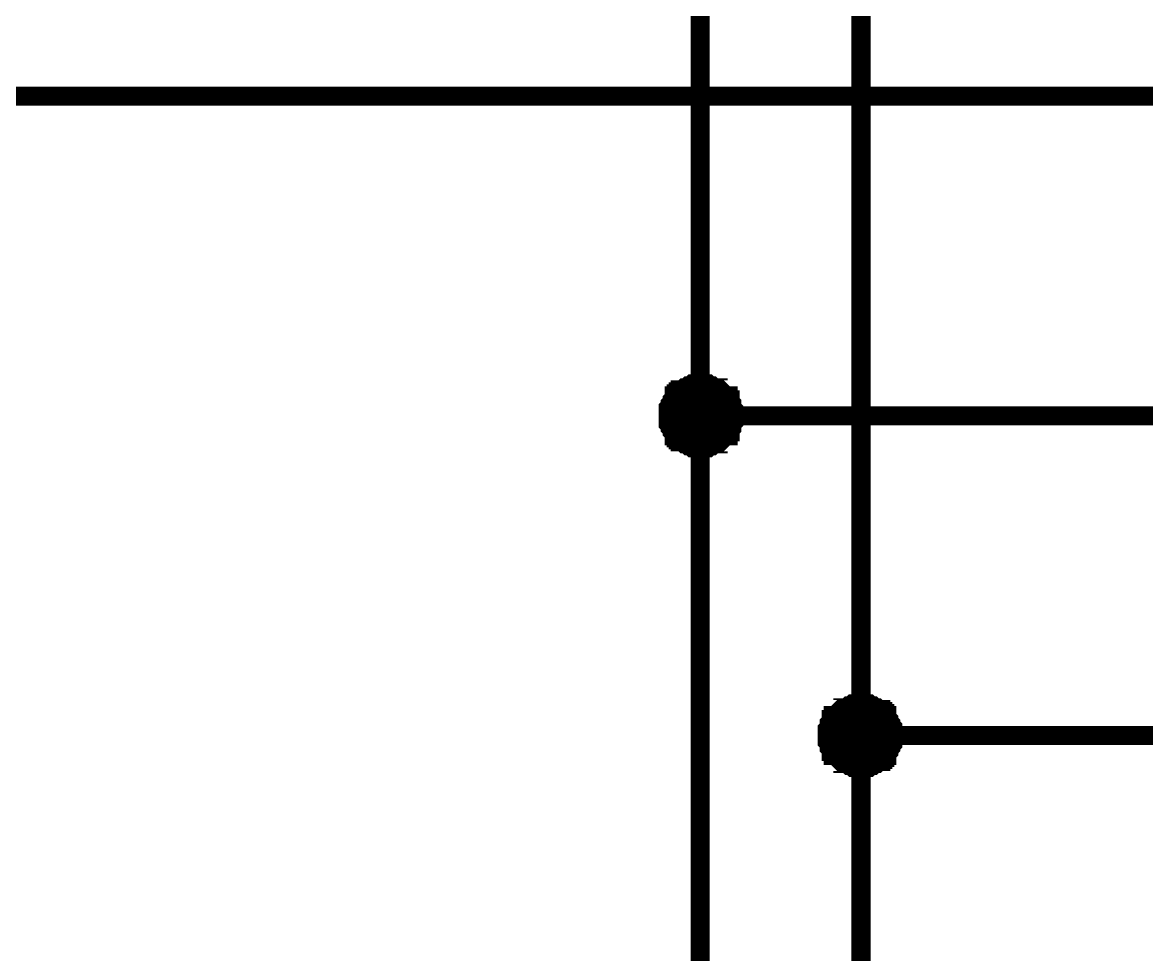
# Model space of a CAD drawing. Header units: millimetres. Extents: x 101 to 942, y 57 to 651.
# Drawn here: x 789.37 to 806.96, y 330.36 to 344.93 of the extents above; entities that cross this region are included whole.
import ezdxf

# ---------------------------------------------------------------- set-up
doc = ezdxf.new("R2010")
doc.units = ezdxf.units.MM
doc.header["$LTSCALE"] = 0.5
doc.layers.add('Sheet', color=255, linetype='Continuous')

msp = doc.modelspace()

# ---------------------------------------------------------------- linework, layer by layer
at = {"layer": 'Sheet', "color": 7}
for points, const_width in [([(804.975, 338.782), (799.975, 338.782), (799.975, 353.787), (804.975, 353.787)], 0.3), ([(802.491, 348.785), (802.491, 333.78), (804.975, 333.78)], 0.3), ([(804.975, 343.783), (772.49, 343.783), (772.49, 281.277), (717.521, 281.277), (717.521, 303.769), (727.49, 303.769)], 0.3), ([(807.491, 343.783), (804.975, 343.783)], 0.3), ([(799.478, 338.782), (799.478, 338.813), (799.478, 338.844), (799.478, 338.844), (799.478, 338.875), (799.478, 338.906), (799.509, 338.937), (799.509, 338.968), (799.509, 338.968), (799.54, 338.999), (799.54, 339.03), (799.54, 339.03), (799.571, 339.061), (799.571, 339.092), (799.602, 339.092), (799.602, 339.123), (799.633, 339.123), (799.633, 339.155), (799.665, 339.155), (799.665, 339.186), (799.696, 339.186), (799.727, 339.217), (799.727, 339.217), (799.758, 339.217), (799.789, 339.248), (799.789, 339.248), (799.82, 339.248), (799.851, 339.279), (799.882, 339.279), (799.913, 339.279), (799.913, 339.279), (799.944, 339.279), (799.975, 339.279)], 0.3), ([(799.478, 338.782), (799.478, 338.813), (799.478, 338.844), (799.478, 338.844), (799.478, 338.875), (799.478, 338.906), (799.509, 338.937), (799.509, 338.968), (799.509, 338.968), (799.54, 338.999), (799.54, 339.03), (799.54, 339.03), (799.571, 339.061), (799.571, 339.092), (799.602, 339.092), (799.602, 339.123), (799.633, 339.123), (799.633, 339.155), (799.665, 339.155), (799.665, 339.186), (799.696, 339.186), (799.727, 339.217), (799.727, 339.217), (799.758, 339.217), (799.789, 339.248), (799.789, 339.248), (799.82, 339.248), (799.851, 339.279), (799.882, 339.279), (799.913, 339.279), (799.913, 339.279), (799.944, 339.279), (799.975, 339.279)], 0.3), ([(799.478, 338.782), (799.478, 338.813), (799.478, 338.844), (799.478, 338.844), (799.478, 338.875), (799.478, 338.906), (799.509, 338.937), (799.509, 338.968), (799.509, 338.968), (799.54, 338.999), (799.54, 339.03), (799.54, 339.03), (799.571, 339.061), (799.571, 339.092), (799.602, 339.092), (799.602, 339.123), (799.633, 339.123), (799.633, 339.155), (799.665, 339.155), (799.665, 339.186), (799.696, 339.186), (799.727, 339.217), (799.727, 339.217), (799.758, 339.217), (799.789, 339.248), (799.789, 339.248), (799.82, 339.248), (799.851, 339.279), (799.882, 339.279), (799.913, 339.279), (799.913, 339.279), (799.944, 339.279), (799.975, 339.279)], 0.3), ([(799.478, 338.782), (799.478, 338.813), (799.478, 338.844), (799.478, 338.844), (799.478, 338.875), (799.478, 338.906), (799.509, 338.937), (799.509, 338.968), (799.509, 338.968), (799.54, 338.999), (799.54, 339.03), (799.54, 339.03), (799.571, 339.061), (799.571, 339.092), (799.602, 339.092), (799.602, 339.123), (799.633, 339.123), (799.633, 339.155), (799.665, 339.155), (799.665, 339.186), (799.696, 339.186), (799.727, 339.217), (799.727, 339.217), (799.758, 339.217), (799.789, 339.248), (799.789, 339.248), (799.82, 339.248), (799.851, 339.279), (799.882, 339.279), (799.913, 339.279), (799.913, 339.279), (799.944, 339.279), (799.975, 339.279)], 0.3), ([(799.975, 339.279), (799.975, 339.279)], 0.3), ([(799.975, 339.279), (800.006, 339.279), (800.037, 339.279), (800.037, 339.279), (800.068, 339.279), (800.099, 339.279), (800.13, 339.248), (800.161, 339.248), (800.161, 339.248), (800.192, 339.217), (800.224, 339.217), (800.255, 339.217), (800.255, 339.186), (800.286, 339.186), (800.317, 339.155), (800.317, 339.155), (800.348, 339.123), (800.348, 339.123), (800.379, 339.092), (800.41, 339.092), (800.41, 339.061), (800.41, 339.03), (800.441, 339.03), (800.441, 338.999), (800.472, 338.968), (800.472, 338.968), (800.472, 338.937), (800.472, 338.906), (800.503, 338.875), (800.503, 338.844), (800.503, 338.844), (800.503, 338.813), (800.503, 338.782)], 0.3), ([(799.975, 339.279), (799.975, 339.279)], 0.3), ([(799.975, 339.279), (800.006, 339.279), (800.037, 339.279), (800.037, 339.279), (800.068, 339.279), (800.099, 339.279), (800.13, 339.248), (800.161, 339.248), (800.161, 339.248), (800.192, 339.217), (800.224, 339.217), (800.255, 339.217), (800.255, 339.186), (800.286, 339.186), (800.317, 339.155), (800.317, 339.155), (800.348, 339.123), (800.348, 339.123), (800.379, 339.092), (800.41, 339.092), (800.41, 339.061), (800.41, 339.03), (800.441, 339.03), (800.441, 338.999), (800.472, 338.968), (800.472, 338.968), (800.472, 338.937), (800.472, 338.906), (800.503, 338.875), (800.503, 338.844), (800.503, 338.844), (800.503, 338.813), (800.503, 338.782)], 0.3), ([(799.975, 339.279), (799.975, 339.279)], 0.3), ([(799.975, 339.279), (800.006, 339.279), (800.037, 339.279), (800.037, 339.279), (800.068, 339.279), (800.099, 339.279), (800.13, 339.248), (800.161, 339.248), (800.161, 339.248), (800.192, 339.217), (800.224, 339.217), (800.255, 339.217), (800.255, 339.186), (800.286, 339.186), (800.317, 339.155), (800.317, 339.155), (800.348, 339.123), (800.348, 339.123), (800.379, 339.092), (800.41, 339.092), (800.41, 339.061), (800.41, 339.03), (800.441, 339.03), (800.441, 338.999), (800.472, 338.968), (800.472, 338.968), (800.472, 338.937), (800.472, 338.906), (800.503, 338.875), (800.503, 338.844), (800.503, 338.844), (800.503, 338.813), (800.503, 338.782)], 0.3), ([(799.975, 339.279), (799.975, 339.279)], 0.3), ([(799.975, 339.279), (800.006, 339.279), (800.037, 339.279), (800.037, 339.279), (800.068, 339.279), (800.099, 339.279), (800.13, 339.248), (800.161, 339.248), (800.161, 339.248), (800.192, 339.217), (800.224, 339.217), (800.255, 339.217), (800.255, 339.186), (800.286, 339.186), (800.317, 339.155), (800.317, 339.155), (800.348, 339.123), (800.348, 339.123), (800.379, 339.092), (800.41, 339.092), (800.41, 339.061), (800.41, 339.03), (800.441, 339.03), (800.441, 338.999), (800.472, 338.968), (800.472, 338.968), (800.472, 338.937), (800.472, 338.906), (800.503, 338.875), (800.503, 338.844), (800.503, 338.844), (800.503, 338.813), (800.503, 338.782)], 0.3), ([(799.478, 338.782), (799.478, 338.813), (799.478, 338.844), (799.478, 338.844), (799.478, 338.875), (799.478, 338.906), (799.509, 338.937), (799.509, 338.968), (799.509, 338.968), (799.54, 338.999), (799.54, 339.03), (799.54, 339.03), (799.571, 339.061), (799.571, 339.092), (799.602, 339.092), (799.602, 339.123), (799.633, 339.123), (799.633, 339.155), (799.665, 339.155), (799.665, 339.186), (799.696, 339.186), (799.727, 339.217), (799.727, 339.217), (799.758, 339.217), (799.789, 339.248), (799.789, 339.248), (799.82, 339.248), (799.851, 339.279), (799.882, 339.279), (799.913, 339.279), (799.913, 339.279), (799.944, 339.279), (799.975, 339.279)], 0.0991), ([(799.478, 338.782), (799.478, 338.813), (799.478, 338.844), (799.478, 338.844), (799.478, 338.875), (799.478, 338.906), (799.509, 338.937), (799.509, 338.968), (799.509, 338.968), (799.54, 338.999), (799.54, 339.03), (799.54, 339.03), (799.571, 339.061), (799.571, 339.092), (799.602, 339.092), (799.602, 339.123), (799.633, 339.123), (799.633, 339.155), (799.665, 339.155), (799.665, 339.186), (799.696, 339.186), (799.727, 339.217), (799.727, 339.217), (799.758, 339.217), (799.789, 339.248), (799.789, 339.248), (799.82, 339.248), (799.851, 339.279), (799.882, 339.279), (799.913, 339.279), (799.913, 339.279), (799.944, 339.279), (799.975, 339.279)], 0.0991), ([(799.478, 338.782), (799.478, 338.813), (799.478, 338.844), (799.478, 338.844), (799.478, 338.875), (799.478, 338.906), (799.509, 338.937), (799.509, 338.968), (799.509, 338.968), (799.54, 338.999), (799.54, 339.03), (799.54, 339.03), (799.571, 339.061), (799.571, 339.092), (799.602, 339.092), (799.602, 339.123), (799.633, 339.123), (799.633, 339.155), (799.665, 339.155), (799.665, 339.186), (799.696, 339.186), (799.727, 339.217), (799.727, 339.217), (799.758, 339.217), (799.789, 339.248), (799.789, 339.248), (799.82, 339.248), (799.851, 339.279), (799.882, 339.279), (799.913, 339.279), (799.913, 339.279), (799.944, 339.279), (799.975, 339.279)], 0.0991), ([(799.478, 338.782), (799.478, 338.813), (799.478, 338.844), (799.478, 338.844), (799.478, 338.875), (799.478, 338.906), (799.509, 338.937), (799.509, 338.968), (799.509, 338.968), (799.54, 338.999), (799.54, 339.03), (799.54, 339.03), (799.571, 339.061), (799.571, 339.092), (799.602, 339.092), (799.602, 339.123), (799.633, 339.123), (799.633, 339.155), (799.665, 339.155), (799.665, 339.186), (799.696, 339.186), (799.727, 339.217), (799.727, 339.217), (799.758, 339.217), (799.789, 339.248), (799.789, 339.248), (799.82, 339.248), (799.851, 339.279), (799.882, 339.279), (799.913, 339.279), (799.913, 339.279), (799.944, 339.279), (799.975, 339.279)], 0.0991), ([(799.975, 339.279), (799.975, 339.279)], 0.0991), ([(799.975, 339.279), (800.006, 339.279), (800.037, 339.279), (800.037, 339.279), (800.068, 339.279), (800.099, 339.279), (800.13, 339.248), (800.161, 339.248), (800.161, 339.248), (800.192, 339.217), (800.224, 339.217), (800.255, 339.217), (800.255, 339.186), (800.286, 339.186), (800.317, 339.155), (800.317, 339.155), (800.348, 339.123), (800.348, 339.123), (800.379, 339.092), (800.41, 339.092), (800.41, 339.061), (800.41, 339.03), (800.441, 339.03), (800.441, 338.999), (800.472, 338.968), (800.472, 338.968), (800.472, 338.937), (800.472, 338.906), (800.503, 338.875), (800.503, 338.844), (800.503, 338.844), (800.503, 338.813), (800.503, 338.782)], 0.0991), ([(799.975, 339.279), (799.975, 339.279)], 0.0991), ([(799.975, 339.279), (800.006, 339.279), (800.037, 339.279), (800.037, 339.279), (800.068, 339.279), (800.099, 339.279), (800.13, 339.248), (800.161, 339.248), (800.161, 339.248), (800.192, 339.217), (800.224, 339.217), (800.255, 339.217), (800.255, 339.186), (800.286, 339.186), (800.317, 339.155), (800.317, 339.155), (800.348, 339.123), (800.348, 339.123), (800.379, 339.092), (800.41, 339.092), (800.41, 339.061), (800.41, 339.03), (800.441, 339.03), (800.441, 338.999), (800.472, 338.968), (800.472, 338.968), (800.472, 338.937), (800.472, 338.906), (800.503, 338.875), (800.503, 338.844), (800.503, 338.844), (800.503, 338.813), (800.503, 338.782)], 0.0991), ([(799.975, 339.279), (799.975, 339.279)], 0.0991), ([(799.975, 339.279), (800.006, 339.279), (800.037, 339.279), (800.037, 339.279), (800.068, 339.279), (800.099, 339.279), (800.13, 339.248), (800.161, 339.248), (800.161, 339.248), (800.192, 339.217), (800.224, 339.217), (800.255, 339.217), (800.255, 339.186), (800.286, 339.186), (800.317, 339.155), (800.317, 339.155), (800.348, 339.123), (800.348, 339.123), (800.379, 339.092), (800.41, 339.092), (800.41, 339.061), (800.41, 339.03), (800.441, 339.03), (800.441, 338.999), (800.472, 338.968), (800.472, 338.968), (800.472, 338.937), (800.472, 338.906), (800.503, 338.875), (800.503, 338.844), (800.503, 338.844), (800.503, 338.813), (800.503, 338.782)], 0.0991), ([(799.975, 339.279), (799.975, 339.279)], 0.0991), ([(799.975, 339.279), (800.006, 339.279), (800.037, 339.279), (800.037, 339.279), (800.068, 339.279), (800.099, 339.279), (800.13, 339.248), (800.161, 339.248), (800.161, 339.248), (800.192, 339.217), (800.224, 339.217), (800.255, 339.217), (800.255, 339.186), (800.286, 339.186), (800.317, 339.155), (800.317, 339.155), (800.348, 339.123), (800.348, 339.123), (800.379, 339.092), (800.41, 339.092), (800.41, 339.061), (800.41, 339.03), (800.441, 339.03), (800.441, 338.999), (800.472, 338.968), (800.472, 338.968), (800.472, 338.937), (800.472, 338.906), (800.503, 338.875), (800.503, 338.844), (800.503, 338.844), (800.503, 338.813), (800.503, 338.782)], 0.0991), ([(799.975, 338.285), (799.944, 338.285), (799.913, 338.285), (799.913, 338.285), (799.882, 338.285), (799.851, 338.285), (799.82, 338.316), (799.789, 338.316), (799.789, 338.316), (799.758, 338.347), (799.727, 338.347), (799.727, 338.347), (799.696, 338.378), (799.665, 338.378), (799.665, 338.409), (799.633, 338.409), (799.633, 338.44), (799.602, 338.44), (799.602, 338.471), (799.571, 338.471), (799.571, 338.502), (799.54, 338.533), (799.54, 338.533), (799.54, 338.564), (799.509, 338.595), (799.509, 338.595), (799.509, 338.626), (799.478, 338.657), (799.478, 338.689), (799.478, 338.72), (799.478, 338.72), (799.478, 338.751), (799.478, 338.782)], 0.3), ([(799.478, 338.782), (799.478, 338.782)], 0.3), ([(799.975, 338.285), (799.944, 338.285), (799.913, 338.285), (799.913, 338.285), (799.882, 338.285), (799.851, 338.285), (799.82, 338.316), (799.789, 338.316), (799.789, 338.316), (799.758, 338.347), (799.727, 338.347), (799.727, 338.347), (799.696, 338.378), (799.665, 338.378), (799.665, 338.409), (799.633, 338.409), (799.633, 338.44), (799.602, 338.44), (799.602, 338.471), (799.571, 338.471), (799.571, 338.502), (799.54, 338.533), (799.54, 338.533), (799.54, 338.564), (799.509, 338.595), (799.509, 338.595), (799.509, 338.626), (799.478, 338.657), (799.478, 338.689), (799.478, 338.72), (799.478, 338.72), (799.478, 338.751), (799.478, 338.782)], 0.3), ([(799.478, 338.782), (799.478, 338.782)], 0.3), ([(799.975, 338.285), (799.944, 338.285), (799.913, 338.285), (799.913, 338.285), (799.882, 338.285), (799.851, 338.285), (799.82, 338.316), (799.789, 338.316), (799.789, 338.316), (799.758, 338.347), (799.727, 338.347), (799.727, 338.347), (799.696, 338.378), (799.665, 338.378), (799.665, 338.409), (799.633, 338.409), (799.633, 338.44), (799.602, 338.44), (799.602, 338.471), (799.571, 338.471), (799.571, 338.502), (799.54, 338.533), (799.54, 338.533), (799.54, 338.564), (799.509, 338.595), (799.509, 338.595), (799.509, 338.626), (799.478, 338.657), (799.478, 338.689), (799.478, 338.72), (799.478, 338.72), (799.478, 338.751), (799.478, 338.782)], 0.3), ([(799.478, 338.782), (799.478, 338.782)], 0.3), ([(799.975, 338.285), (799.944, 338.285), (799.913, 338.285), (799.913, 338.285), (799.882, 338.285), (799.851, 338.285), (799.82, 338.316), (799.789, 338.316), (799.789, 338.316), (799.758, 338.347), (799.727, 338.347), (799.727, 338.347), (799.696, 338.378), (799.665, 338.378), (799.665, 338.409), (799.633, 338.409), (799.633, 338.44), (799.602, 338.44), (799.602, 338.471), (799.571, 338.471), (799.571, 338.502), (799.54, 338.533), (799.54, 338.533), (799.54, 338.564), (799.509, 338.595), (799.509, 338.595), (799.509, 338.626), (799.478, 338.657), (799.478, 338.689), (799.478, 338.72), (799.478, 338.72), (799.478, 338.751), (799.478, 338.782)], 0.3), ([(799.478, 338.782), (799.478, 338.782)], 0.3), ([(800.503, 338.782), (800.503, 338.751), (800.503, 338.72), (800.503, 338.72), (800.503, 338.689), (800.472, 338.657), (800.472, 338.626), (800.472, 338.595), (800.472, 338.595), (800.441, 338.564), (800.441, 338.533), (800.41, 338.533), (800.41, 338.502), (800.41, 338.471), (800.379, 338.471), (800.348, 338.44), (800.348, 338.44), (800.317, 338.409), (800.317, 338.409), (800.286, 338.378), (800.255, 338.378), (800.255, 338.347), (800.224, 338.347), (800.192, 338.347), (800.161, 338.316), (800.161, 338.316), (800.13, 338.316), (800.099, 338.285), (800.068, 338.285), (800.037, 338.285), (800.037, 338.285), (800.006, 338.285), (799.975, 338.285)], 0.3), ([(799.975, 323.776), (799.975, 338.782)], 0.3), ([(800.503, 338.782), (800.503, 338.751), (800.503, 338.72), (800.503, 338.72), (800.503, 338.689), (800.472, 338.657), (800.472, 338.626), (800.472, 338.595), (800.472, 338.595), (800.441, 338.564), (800.441, 338.533), (800.41, 338.533), (800.41, 338.502), (800.41, 338.471), (800.379, 338.471), (800.348, 338.44), (800.348, 338.44), (800.317, 338.409), (800.317, 338.409), (800.286, 338.378), (800.255, 338.378), (800.255, 338.347), (800.224, 338.347), (800.192, 338.347), (800.161, 338.316), (800.161, 338.316), (800.13, 338.316), (800.099, 338.285), (800.068, 338.285), (800.037, 338.285), (800.037, 338.285), (800.006, 338.285), (799.975, 338.285)], 0.3), ([(800.503, 338.782), (800.503, 338.751), (800.503, 338.72), (800.503, 338.72), (800.503, 338.689), (800.472, 338.657), (800.472, 338.626), (800.472, 338.595), (800.472, 338.595), (800.441, 338.564), (800.441, 338.533), (800.41, 338.533), (800.41, 338.502), (800.41, 338.471), (800.379, 338.471), (800.348, 338.44), (800.348, 338.44), (800.317, 338.409), (800.317, 338.409), (800.286, 338.378), (800.255, 338.378), (800.255, 338.347), (800.224, 338.347), (800.192, 338.347), (800.161, 338.316), (800.161, 338.316), (800.13, 338.316), (800.099, 338.285), (800.068, 338.285), (800.037, 338.285), (800.037, 338.285), (800.006, 338.285), (799.975, 338.285)], 0.3), ([(800.503, 338.782), (800.503, 338.751), (800.503, 338.72), (800.503, 338.72), (800.503, 338.689), (800.472, 338.657), (800.472, 338.626), (800.472, 338.595), (800.472, 338.595), (800.441, 338.564), (800.441, 338.533), (800.41, 338.533), (800.41, 338.502), (800.41, 338.471), (800.379, 338.471), (800.348, 338.44), (800.348, 338.44), (800.317, 338.409), (800.317, 338.409), (800.286, 338.378), (800.255, 338.378), (800.255, 338.347), (800.224, 338.347), (800.192, 338.347), (800.161, 338.316), (800.161, 338.316), (800.13, 338.316), (800.099, 338.285), (800.068, 338.285), (800.037, 338.285), (800.037, 338.285), (800.006, 338.285), (799.975, 338.285)], 0.3), ([(800.503, 338.782), (800.503, 338.782), (800.503, 338.782), (800.503, 338.782), (800.503, 338.782), (800.503, 338.782), (800.503, 338.782), (800.503, 338.782), (800.503, 338.782), (800.503, 338.782), (800.503, 338.782), (800.503, 338.782), (800.503, 338.782), (800.503, 338.782), (800.503, 338.782), (800.503, 338.782), (800.503, 338.782), (800.503, 338.782), (800.503, 338.782), (800.503, 338.782), (800.503, 338.782), (800.503, 338.782), (800.503, 338.782), (800.503, 338.782), (800.503, 338.782), (800.503, 338.782), (800.503, 338.782), (800.503, 338.782), (800.503, 338.782), (800.503, 338.782), (800.503, 338.782), (800.503, 338.782), (800.503, 338.782)], 0.3), ([(800.503, 338.782), (800.503, 338.782)], 0.3), ([(800.503, 338.782), (800.503, 338.782), (800.503, 338.782), (800.503, 338.782), (800.503, 338.782), (800.503, 338.782), (800.503, 338.782), (800.503, 338.782), (800.503, 338.782), (800.503, 338.782), (800.503, 338.782), (800.503, 338.782), (800.503, 338.782), (800.503, 338.782), (800.503, 338.782), (800.503, 338.782), (800.503, 338.782), (800.503, 338.782), (800.503, 338.782), (800.503, 338.782), (800.503, 338.782), (800.503, 338.782), (800.503, 338.782), (800.503, 338.782), (800.503, 338.782), (800.503, 338.782), (800.503, 338.782), (800.503, 338.782), (800.503, 338.782), (800.503, 338.782), (800.503, 338.782), (800.503, 338.782), (800.503, 338.782)], 0.3), ([(800.503, 338.782), (800.503, 338.782)], 0.3), ([(800.503, 338.782), (800.503, 338.782), (800.503, 338.782), (800.503, 338.782), (800.503, 338.782), (800.503, 338.782), (800.503, 338.782), (800.503, 338.782), (800.503, 338.782), (800.503, 338.782), (800.503, 338.782), (800.503, 338.782), (800.503, 338.782), (800.503, 338.782), (800.503, 338.782), (800.503, 338.782), (800.503, 338.782), (800.503, 338.782), (800.503, 338.782), (800.503, 338.782), (800.503, 338.782), (800.503, 338.782), (800.503, 338.782), (800.503, 338.782), (800.503, 338.782), (800.503, 338.782), (800.503, 338.782), (800.503, 338.782), (800.503, 338.782), (800.503, 338.782), (800.503, 338.782), (800.503, 338.782), (800.503, 338.782)], 0.3), ([(800.503, 338.782), (800.503, 338.782)], 0.3), ([(800.503, 338.782), (800.503, 338.782), (800.503, 338.782), (800.503, 338.782), (800.503, 338.782), (800.503, 338.782), (800.503, 338.782), (800.503, 338.782), (800.503, 338.782), (800.503, 338.782), (800.503, 338.782), (800.503, 338.782), (800.503, 338.782), (800.503, 338.782), (800.503, 338.782), (800.503, 338.782), (800.503, 338.782), (800.503, 338.782), (800.503, 338.782), (800.503, 338.782), (800.503, 338.782), (800.503, 338.782), (800.503, 338.782), (800.503, 338.782), (800.503, 338.782), (800.503, 338.782), (800.503, 338.782), (800.503, 338.782), (800.503, 338.782), (800.503, 338.782), (800.503, 338.782), (800.503, 338.782), (800.503, 338.782)], 0.3), ([(800.503, 338.782), (800.503, 338.782)], 0.3), ([(807.491, 338.782), (804.975, 338.782)], 0.3), ([(799.975, 338.285), (799.944, 338.285), (799.913, 338.285), (799.913, 338.285), (799.882, 338.285), (799.851, 338.285), (799.82, 338.316), (799.789, 338.316), (799.789, 338.316), (799.758, 338.347), (799.727, 338.347), (799.727, 338.347), (799.696, 338.378), (799.665, 338.378), (799.665, 338.409), (799.633, 338.409), (799.633, 338.44), (799.602, 338.44), (799.602, 338.471), (799.571, 338.471), (799.571, 338.502), (799.54, 338.533), (799.54, 338.533), (799.54, 338.564), (799.509, 338.595), (799.509, 338.595), (799.509, 338.626), (799.478, 338.657), (799.478, 338.689), (799.478, 338.72), (799.478, 338.72), (799.478, 338.751), (799.478, 338.782)], 0.0991), ([(799.478, 338.782), (799.478, 338.782)], 0.0991), ([(799.975, 338.285), (799.944, 338.285), (799.913, 338.285), (799.913, 338.285), (799.882, 338.285), (799.851, 338.285), (799.82, 338.316), (799.789, 338.316), (799.789, 338.316), (799.758, 338.347), (799.727, 338.347), (799.727, 338.347), (799.696, 338.378), (799.665, 338.378), (799.665, 338.409), (799.633, 338.409), (799.633, 338.44), (799.602, 338.44), (799.602, 338.471), (799.571, 338.471), (799.571, 338.502), (799.54, 338.533), (799.54, 338.533), (799.54, 338.564), (799.509, 338.595), (799.509, 338.595), (799.509, 338.626), (799.478, 338.657), (799.478, 338.689), (799.478, 338.72), (799.478, 338.72), (799.478, 338.751), (799.478, 338.782)], 0.0991), ([(799.478, 338.782), (799.478, 338.782)], 0.0991), ([(799.975, 338.285), (799.944, 338.285), (799.913, 338.285), (799.913, 338.285), (799.882, 338.285), (799.851, 338.285), (799.82, 338.316), (799.789, 338.316), (799.789, 338.316), (799.758, 338.347), (799.727, 338.347), (799.727, 338.347), (799.696, 338.378), (799.665, 338.378), (799.665, 338.409), (799.633, 338.409), (799.633, 338.44), (799.602, 338.44), (799.602, 338.471), (799.571, 338.471), (799.571, 338.502), (799.54, 338.533), (799.54, 338.533), (799.54, 338.564), (799.509, 338.595), (799.509, 338.595), (799.509, 338.626), (799.478, 338.657), (799.478, 338.689), (799.478, 338.72), (799.478, 338.72), (799.478, 338.751), (799.478, 338.782)], 0.0991), ([(799.478, 338.782), (799.478, 338.782)], 0.0991), ([(799.975, 338.285), (799.944, 338.285), (799.913, 338.285), (799.913, 338.285), (799.882, 338.285), (799.851, 338.285), (799.82, 338.316), (799.789, 338.316), (799.789, 338.316), (799.758, 338.347), (799.727, 338.347), (799.727, 338.347), (799.696, 338.378), (799.665, 338.378), (799.665, 338.409), (799.633, 338.409), (799.633, 338.44), (799.602, 338.44), (799.602, 338.471), (799.571, 338.471), (799.571, 338.502), (799.54, 338.533), (799.54, 338.533), (799.54, 338.564), (799.509, 338.595), (799.509, 338.595), (799.509, 338.626), (799.478, 338.657), (799.478, 338.689), (799.478, 338.72), (799.478, 338.72), (799.478, 338.751), (799.478, 338.782)], 0.0991), ([(799.478, 338.782), (799.478, 338.782)], 0.0991), ([(800.503, 338.782), (800.503, 338.751), (800.503, 338.72), (800.503, 338.72), (800.503, 338.689), (800.472, 338.657), (800.472, 338.626), (800.472, 338.595), (800.472, 338.595), (800.441, 338.564), (800.441, 338.533), (800.41, 338.533), (800.41, 338.502), (800.41, 338.471), (800.379, 338.471), (800.348, 338.44), (800.348, 338.44), (800.317, 338.409), (800.317, 338.409), (800.286, 338.378), (800.255, 338.378), (800.255, 338.347), (800.224, 338.347), (800.192, 338.347), (800.161, 338.316), (800.161, 338.316), (800.13, 338.316), (800.099, 338.285), (800.068, 338.285), (800.037, 338.285), (800.037, 338.285), (800.006, 338.285), (799.975, 338.285)], 0.0991), ([(800.503, 338.782), (800.503, 338.751), (800.503, 338.72), (800.503, 338.72), (800.503, 338.689), (800.472, 338.657), (800.472, 338.626), (800.472, 338.595), (800.472, 338.595), (800.441, 338.564), (800.441, 338.533), (800.41, 338.533), (800.41, 338.502), (800.41, 338.471), (800.379, 338.471), (800.348, 338.44), (800.348, 338.44), (800.317, 338.409), (800.317, 338.409), (800.286, 338.378), (800.255, 338.378), (800.255, 338.347), (800.224, 338.347), (800.192, 338.347), (800.161, 338.316), (800.161, 338.316), (800.13, 338.316), (800.099, 338.285), (800.068, 338.285), (800.037, 338.285), (800.037, 338.285), (800.006, 338.285), (799.975, 338.285)], 0.0991), ([(800.503, 338.782), (800.503, 338.751), (800.503, 338.72), (800.503, 338.72), (800.503, 338.689), (800.472, 338.657), (800.472, 338.626), (800.472, 338.595), (800.472, 338.595), (800.441, 338.564), (800.441, 338.533), (800.41, 338.533), (800.41, 338.502), (800.41, 338.471), (800.379, 338.471), (800.348, 338.44), (800.348, 338.44), (800.317, 338.409), (800.317, 338.409), (800.286, 338.378), (800.255, 338.378), (800.255, 338.347), (800.224, 338.347), (800.192, 338.347), (800.161, 338.316), (800.161, 338.316), (800.13, 338.316), (800.099, 338.285), (800.068, 338.285), (800.037, 338.285), (800.037, 338.285), (800.006, 338.285), (799.975, 338.285)], 0.0991), ([(800.503, 338.782), (800.503, 338.751), (800.503, 338.72), (800.503, 338.72), (800.503, 338.689), (800.472, 338.657), (800.472, 338.626), (800.472, 338.595), (800.472, 338.595), (800.441, 338.564), (800.441, 338.533), (800.41, 338.533), (800.41, 338.502), (800.41, 338.471), (800.379, 338.471), (800.348, 338.44), (800.348, 338.44), (800.317, 338.409), (800.317, 338.409), (800.286, 338.378), (800.255, 338.378), (800.255, 338.347), (800.224, 338.347), (800.192, 338.347), (800.161, 338.316), (800.161, 338.316), (800.13, 338.316), (800.099, 338.285), (800.068, 338.285), (800.037, 338.285), (800.037, 338.285), (800.006, 338.285), (799.975, 338.285)], 0.0991), ([(800.503, 338.782), (800.503, 338.782), (800.503, 338.782), (800.503, 338.782), (800.503, 338.782), (800.503, 338.782), (800.503, 338.782), (800.503, 338.782), (800.503, 338.782), (800.503, 338.782), (800.503, 338.782), (800.503, 338.782), (800.503, 338.782), (800.503, 338.782), (800.503, 338.782), (800.503, 338.782), (800.503, 338.782), (800.503, 338.782), (800.503, 338.782), (800.503, 338.782), (800.503, 338.782), (800.503, 338.782), (800.503, 338.782), (800.503, 338.782), (800.503, 338.782), (800.503, 338.782), (800.503, 338.782), (800.503, 338.782), (800.503, 338.782), (800.503, 338.782), (800.503, 338.782), (800.503, 338.782), (800.503, 338.782)], 0.0991), ([(800.503, 338.782), (800.503, 338.782)], 0.0991), ([(800.503, 338.782), (800.503, 338.782), (800.503, 338.782), (800.503, 338.782), (800.503, 338.782), (800.503, 338.782), (800.503, 338.782), (800.503, 338.782), (800.503, 338.782), (800.503, 338.782), (800.503, 338.782), (800.503, 338.782), (800.503, 338.782), (800.503, 338.782), (800.503, 338.782), (800.503, 338.782), (800.503, 338.782), (800.503, 338.782), (800.503, 338.782), (800.503, 338.782), (800.503, 338.782), (800.503, 338.782), (800.503, 338.782), (800.503, 338.782), (800.503, 338.782), (800.503, 338.782), (800.503, 338.782), (800.503, 338.782), (800.503, 338.782), (800.503, 338.782), (800.503, 338.782), (800.503, 338.782), (800.503, 338.782)], 0.0991), ([(800.503, 338.782), (800.503, 338.782)], 0.0991), ([(800.503, 338.782), (800.503, 338.782), (800.503, 338.782), (800.503, 338.782), (800.503, 338.782), (800.503, 338.782), (800.503, 338.782), (800.503, 338.782), (800.503, 338.782), (800.503, 338.782), (800.503, 338.782), (800.503, 338.782), (800.503, 338.782), (800.503, 338.782), (800.503, 338.782), (800.503, 338.782), (800.503, 338.782), (800.503, 338.782), (800.503, 338.782), (800.503, 338.782), (800.503, 338.782), (800.503, 338.782), (800.503, 338.782), (800.503, 338.782), (800.503, 338.782), (800.503, 338.782), (800.503, 338.782), (800.503, 338.782), (800.503, 338.782), (800.503, 338.782), (800.503, 338.782), (800.503, 338.782), (800.503, 338.782)], 0.0991), ([(800.503, 338.782), (800.503, 338.782)], 0.0991), ([(800.503, 338.782), (800.503, 338.782), (800.503, 338.782), (800.503, 338.782), (800.503, 338.782), (800.503, 338.782), (800.503, 338.782), (800.503, 338.782), (800.503, 338.782), (800.503, 338.782), (800.503, 338.782), (800.503, 338.782), (800.503, 338.782), (800.503, 338.782), (800.503, 338.782), (800.503, 338.782), (800.503, 338.782), (800.503, 338.782), (800.503, 338.782), (800.503, 338.782), (800.503, 338.782), (800.503, 338.782), (800.503, 338.782), (800.503, 338.782), (800.503, 338.782), (800.503, 338.782), (800.503, 338.782), (800.503, 338.782), (800.503, 338.782), (800.503, 338.782), (800.503, 338.782), (800.503, 338.782), (800.503, 338.782)], 0.0991), ([(800.503, 338.782), (800.503, 338.782)], 0.0991), ([(801.963, 333.78), (801.963, 333.811), (801.963, 333.842), (801.963, 333.842), (801.963, 333.873), (801.994, 333.904), (801.994, 333.935), (801.994, 333.966), (801.994, 333.966), (802.025, 333.997), (802.025, 334.028), (802.056, 334.028), (802.056, 334.06), (802.056, 334.091), (802.087, 334.091), (802.118, 334.122), (802.118, 334.122), (802.149, 334.153), (802.149, 334.153), (802.18, 334.184), (802.211, 334.184), (802.211, 334.215), (802.242, 334.215), (802.273, 334.215), (802.304, 334.246), (802.304, 334.246), (802.335, 334.246), (802.366, 334.277), (802.397, 334.277), (802.429, 334.277), (802.429, 334.277), (802.46, 334.277), (802.491, 334.277)], 0.3), ([(801.963, 333.78), (801.963, 333.811), (801.963, 333.842), (801.963, 333.842), (801.963, 333.873), (801.994, 333.904), (801.994, 333.935), (801.994, 333.966), (801.994, 333.966), (802.025, 333.997), (802.025, 334.028), (802.056, 334.028), (802.056, 334.06), (802.056, 334.091), (802.087, 334.091), (802.118, 334.122), (802.118, 334.122), (802.149, 334.153), (802.149, 334.153), (802.18, 334.184), (802.211, 334.184), (802.211, 334.215), (802.242, 334.215), (802.273, 334.215), (802.304, 334.246), (802.304, 334.246), (802.335, 334.246), (802.366, 334.277), (802.397, 334.277), (802.429, 334.277), (802.429, 334.277), (802.46, 334.277), (802.491, 334.277)], 0.3), ([(801.963, 333.78), (801.963, 333.811), (801.963, 333.842), (801.963, 333.842), (801.963, 333.873), (801.994, 333.904), (801.994, 333.935), (801.994, 333.966), (801.994, 333.966), (802.025, 333.997), (802.025, 334.028), (802.056, 334.028), (802.056, 334.06), (802.056, 334.091), (802.087, 334.091), (802.118, 334.122), (802.118, 334.122), (802.149, 334.153), (802.149, 334.153), (802.18, 334.184), (802.211, 334.184), (802.211, 334.215), (802.242, 334.215), (802.273, 334.215), (802.304, 334.246), (802.304, 334.246), (802.335, 334.246), (802.366, 334.277), (802.397, 334.277), (802.429, 334.277), (802.429, 334.277), (802.46, 334.277), (802.491, 334.277)], 0.3), ([(801.963, 333.78), (801.963, 333.811), (801.963, 333.842), (801.963, 333.842), (801.963, 333.873), (801.994, 333.904), (801.994, 333.935), (801.994, 333.966), (801.994, 333.966), (802.025, 333.997), (802.025, 334.028), (802.056, 334.028), (802.056, 334.06), (802.056, 334.091), (802.087, 334.091), (802.118, 334.122), (802.118, 334.122), (802.149, 334.153), (802.149, 334.153), (802.18, 334.184), (802.211, 334.184), (802.211, 334.215), (802.242, 334.215), (802.273, 334.215), (802.304, 334.246), (802.304, 334.246), (802.335, 334.246), (802.366, 334.277), (802.397, 334.277), (802.429, 334.277), (802.429, 334.277), (802.46, 334.277), (802.491, 334.277)], 0.3), ([(801.963, 333.78), (801.963, 333.811), (801.963, 333.842), (801.963, 333.842), (801.963, 333.873), (801.994, 333.904), (801.994, 333.935), (801.994, 333.966), (801.994, 333.966), (802.025, 333.997), (802.025, 334.028), (802.056, 334.028), (802.056, 334.06), (802.056, 334.091), (802.087, 334.091), (802.118, 334.122), (802.118, 334.122), (802.149, 334.153), (802.149, 334.153), (802.18, 334.184), (802.211, 334.184), (802.211, 334.215), (802.242, 334.215), (802.273, 334.215), (802.304, 334.246), (802.304, 334.246), (802.335, 334.246), (802.366, 334.277), (802.397, 334.277), (802.429, 334.277), (802.429, 334.277), (802.46, 334.277), (802.491, 334.277)], 0.0991), ([(801.963, 333.78), (801.963, 333.811), (801.963, 333.842), (801.963, 333.842), (801.963, 333.873), (801.994, 333.904), (801.994, 333.935), (801.994, 333.966), (801.994, 333.966), (802.025, 333.997), (802.025, 334.028), (802.056, 334.028), (802.056, 334.06), (802.056, 334.091), (802.087, 334.091), (802.118, 334.122), (802.118, 334.122), (802.149, 334.153), (802.149, 334.153), (802.18, 334.184), (802.211, 334.184), (802.211, 334.215), (802.242, 334.215), (802.273, 334.215), (802.304, 334.246), (802.304, 334.246), (802.335, 334.246), (802.366, 334.277), (802.397, 334.277), (802.429, 334.277), (802.429, 334.277), (802.46, 334.277), (802.491, 334.277)], 0.0991), ([(801.963, 333.78), (801.963, 333.811), (801.963, 333.842), (801.963, 333.842), (801.963, 333.873), (801.994, 333.904), (801.994, 333.935), (801.994, 333.966), (801.994, 333.966), (802.025, 333.997), (802.025, 334.028), (802.056, 334.028), (802.056, 334.06), (802.056, 334.091), (802.087, 334.091), (802.118, 334.122), (802.118, 334.122), (802.149, 334.153), (802.149, 334.153), (802.18, 334.184), (802.211, 334.184), (802.211, 334.215), (802.242, 334.215), (802.273, 334.215), (802.304, 334.246), (802.304, 334.246), (802.335, 334.246), (802.366, 334.277), (802.397, 334.277), (802.429, 334.277), (802.429, 334.277), (802.46, 334.277), (802.491, 334.277)], 0.0991), ([(801.963, 333.78), (801.963, 333.811), (801.963, 333.842), (801.963, 333.842), (801.963, 333.873), (801.994, 333.904), (801.994, 333.935), (801.994, 333.966), (801.994, 333.966), (802.025, 333.997), (802.025, 334.028), (802.056, 334.028), (802.056, 334.06), (802.056, 334.091), (802.087, 334.091), (802.118, 334.122), (802.118, 334.122), (802.149, 334.153), (802.149, 334.153), (802.18, 334.184), (802.211, 334.184), (802.211, 334.215), (802.242, 334.215), (802.273, 334.215), (802.304, 334.246), (802.304, 334.246), (802.335, 334.246), (802.366, 334.277), (802.397, 334.277), (802.429, 334.277), (802.429, 334.277), (802.46, 334.277), (802.491, 334.277)], 0.0991), ([(802.491, 334.277), (802.491, 334.277)], 0.3), ([(802.491, 334.277), (802.522, 334.277), (802.553, 334.277), (802.553, 334.277), (802.584, 334.277), (802.615, 334.277), (802.646, 334.246), (802.677, 334.246), (802.677, 334.246), (802.708, 334.215), (802.739, 334.215), (802.739, 334.215), (802.77, 334.184), (802.801, 334.184), (802.801, 334.153), (802.832, 334.153), (802.832, 334.122), (802.863, 334.122), (802.863, 334.091), (802.894, 334.091), (802.894, 334.06), (802.925, 334.028), (802.925, 334.028), (802.925, 333.997), (802.956, 333.966), (802.956, 333.966), (802.956, 333.935), (802.988, 333.904), (802.988, 333.873), (802.988, 333.842), (802.988, 333.842), (802.988, 333.811), (802.988, 333.78)], 0.3), ([(802.491, 334.277), (802.491, 334.277)], 0.3), ([(802.491, 334.277), (802.522, 334.277), (802.553, 334.277), (802.553, 334.277), (802.584, 334.277), (802.615, 334.277), (802.646, 334.246), (802.677, 334.246), (802.677, 334.246), (802.708, 334.215), (802.739, 334.215), (802.739, 334.215), (802.77, 334.184), (802.801, 334.184), (802.801, 334.153), (802.832, 334.153), (802.832, 334.122), (802.863, 334.122), (802.863, 334.091), (802.894, 334.091), (802.894, 334.06), (802.925, 334.028), (802.925, 334.028), (802.925, 333.997), (802.956, 333.966), (802.956, 333.966), (802.956, 333.935), (802.988, 333.904), (802.988, 333.873), (802.988, 333.842), (802.988, 333.842), (802.988, 333.811), (802.988, 333.78)], 0.3), ([(802.491, 334.277), (802.491, 334.277)], 0.3), ([(802.491, 334.277), (802.522, 334.277), (802.553, 334.277), (802.553, 334.277), (802.584, 334.277), (802.615, 334.277), (802.646, 334.246), (802.677, 334.246), (802.677, 334.246), (802.708, 334.215), (802.739, 334.215), (802.739, 334.215), (802.77, 334.184), (802.801, 334.184), (802.801, 334.153), (802.832, 334.153), (802.832, 334.122), (802.863, 334.122), (802.863, 334.091), (802.894, 334.091), (802.894, 334.06), (802.925, 334.028), (802.925, 334.028), (802.925, 333.997), (802.956, 333.966), (802.956, 333.966), (802.956, 333.935), (802.988, 333.904), (802.988, 333.873), (802.988, 333.842), (802.988, 333.842), (802.988, 333.811), (802.988, 333.78)], 0.3), ([(802.491, 334.277), (802.491, 334.277)], 0.3), ([(802.491, 334.277), (802.522, 334.277), (802.553, 334.277), (802.553, 334.277), (802.584, 334.277), (802.615, 334.277), (802.646, 334.246), (802.677, 334.246), (802.677, 334.246), (802.708, 334.215), (802.739, 334.215), (802.739, 334.215), (802.77, 334.184), (802.801, 334.184), (802.801, 334.153), (802.832, 334.153), (802.832, 334.122), (802.863, 334.122), (802.863, 334.091), (802.894, 334.091), (802.894, 334.06), (802.925, 334.028), (802.925, 334.028), (802.925, 333.997), (802.956, 333.966), (802.956, 333.966), (802.956, 333.935), (802.988, 333.904), (802.988, 333.873), (802.988, 333.842), (802.988, 333.842), (802.988, 333.811), (802.988, 333.78)], 0.3), ([(802.491, 334.277), (802.491, 334.277)], 0.0991), ([(802.491, 334.277), (802.522, 334.277), (802.553, 334.277), (802.553, 334.277), (802.584, 334.277), (802.615, 334.277), (802.646, 334.246), (802.677, 334.246), (802.677, 334.246), (802.708, 334.215), (802.739, 334.215), (802.739, 334.215), (802.77, 334.184), (802.801, 334.184), (802.801, 334.153), (802.832, 334.153), (802.832, 334.122), (802.863, 334.122), (802.863, 334.091), (802.894, 334.091), (802.894, 334.06), (802.925, 334.028), (802.925, 334.028), (802.925, 333.997), (802.956, 333.966), (802.956, 333.966), (802.956, 333.935), (802.988, 333.904), (802.988, 333.873), (802.988, 333.842), (802.988, 333.842), (802.988, 333.811), (802.988, 333.78)], 0.0991), ([(802.491, 334.277), (802.491, 334.277)], 0.0991), ([(802.491, 334.277), (802.522, 334.277), (802.553, 334.277), (802.553, 334.277), (802.584, 334.277), (802.615, 334.277), (802.646, 334.246), (802.677, 334.246), (802.677, 334.246), (802.708, 334.215), (802.739, 334.215), (802.739, 334.215), (802.77, 334.184), (802.801, 334.184), (802.801, 334.153), (802.832, 334.153), (802.832, 334.122), (802.863, 334.122), (802.863, 334.091), (802.894, 334.091), (802.894, 334.06), (802.925, 334.028), (802.925, 334.028), (802.925, 333.997), (802.956, 333.966), (802.956, 333.966), (802.956, 333.935), (802.988, 333.904), (802.988, 333.873), (802.988, 333.842), (802.988, 333.842), (802.988, 333.811), (802.988, 333.78)], 0.0991), ([(802.491, 334.277), (802.491, 334.277)], 0.0991), ([(802.491, 334.277), (802.522, 334.277), (802.553, 334.277), (802.553, 334.277), (802.584, 334.277), (802.615, 334.277), (802.646, 334.246), (802.677, 334.246), (802.677, 334.246), (802.708, 334.215), (802.739, 334.215), (802.739, 334.215), (802.77, 334.184), (802.801, 334.184), (802.801, 334.153), (802.832, 334.153), (802.832, 334.122), (802.863, 334.122), (802.863, 334.091), (802.894, 334.091), (802.894, 334.06), (802.925, 334.028), (802.925, 334.028), (802.925, 333.997), (802.956, 333.966), (802.956, 333.966), (802.956, 333.935), (802.988, 333.904), (802.988, 333.873), (802.988, 333.842), (802.988, 333.842), (802.988, 333.811), (802.988, 333.78)], 0.0991), ([(802.491, 334.277), (802.491, 334.277)], 0.0991), ([(802.491, 334.277), (802.522, 334.277), (802.553, 334.277), (802.553, 334.277), (802.584, 334.277), (802.615, 334.277), (802.646, 334.246), (802.677, 334.246), (802.677, 334.246), (802.708, 334.215), (802.739, 334.215), (802.739, 334.215), (802.77, 334.184), (802.801, 334.184), (802.801, 334.153), (802.832, 334.153), (802.832, 334.122), (802.863, 334.122), (802.863, 334.091), (802.894, 334.091), (802.894, 334.06), (802.925, 334.028), (802.925, 334.028), (802.925, 333.997), (802.956, 333.966), (802.956, 333.966), (802.956, 333.935), (802.988, 333.904), (802.988, 333.873), (802.988, 333.842), (802.988, 333.842), (802.988, 333.811), (802.988, 333.78)], 0.0991), ([(802.491, 333.283), (802.46, 333.283), (802.429, 333.283), (802.429, 333.283), (802.397, 333.283), (802.366, 333.283), (802.335, 333.314), (802.304, 333.314), (802.304, 333.314), (802.273, 333.345), (802.242, 333.345), (802.211, 333.345), (802.211, 333.376), (802.18, 333.376), (802.149, 333.407), (802.149, 333.407), (802.118, 333.438), (802.118, 333.438), (802.087, 333.469), (802.056, 333.469), (802.056, 333.5), (802.056, 333.531), (802.025, 333.531), (802.025, 333.562), (801.994, 333.594), (801.994, 333.594), (801.994, 333.625), (801.994, 333.656), (801.963, 333.687), (801.963, 333.718), (801.963, 333.718), (801.963, 333.749), (801.963, 333.78)], 0.3), ([(801.963, 333.78), (801.963, 333.78)], 0.3), ([(802.491, 333.283), (802.46, 333.283), (802.429, 333.283), (802.429, 333.283), (802.397, 333.283), (802.366, 333.283), (802.335, 333.314), (802.304, 333.314), (802.304, 333.314), (802.273, 333.345), (802.242, 333.345), (802.211, 333.345), (802.211, 333.376), (802.18, 333.376), (802.149, 333.407), (802.149, 333.407), (802.118, 333.438), (802.118, 333.438), (802.087, 333.469), (802.056, 333.469), (802.056, 333.5), (802.056, 333.531), (802.025, 333.531), (802.025, 333.562), (801.994, 333.594), (801.994, 333.594), (801.994, 333.625), (801.994, 333.656), (801.963, 333.687), (801.963, 333.718), (801.963, 333.718), (801.963, 333.749), (801.963, 333.78)], 0.3), ([(801.963, 333.78), (801.963, 333.78)], 0.3), ([(802.491, 333.283), (802.46, 333.283), (802.429, 333.283), (802.429, 333.283), (802.397, 333.283), (802.366, 333.283), (802.335, 333.314), (802.304, 333.314), (802.304, 333.314), (802.273, 333.345), (802.242, 333.345), (802.211, 333.345), (802.211, 333.376), (802.18, 333.376), (802.149, 333.407), (802.149, 333.407), (802.118, 333.438), (802.118, 333.438), (802.087, 333.469), (802.056, 333.469), (802.056, 333.5), (802.056, 333.531), (802.025, 333.531), (802.025, 333.562), (801.994, 333.594), (801.994, 333.594), (801.994, 333.625), (801.994, 333.656), (801.963, 333.687), (801.963, 333.718), (801.963, 333.718), (801.963, 333.749), (801.963, 333.78)], 0.3), ([(801.963, 333.78), (801.963, 333.78)], 0.3), ([(802.491, 333.283), (802.46, 333.283), (802.429, 333.283), (802.429, 333.283), (802.397, 333.283), (802.366, 333.283), (802.335, 333.314), (802.304, 333.314), (802.304, 333.314), (802.273, 333.345), (802.242, 333.345), (802.211, 333.345), (802.211, 333.376), (802.18, 333.376), (802.149, 333.407), (802.149, 333.407), (802.118, 333.438), (802.118, 333.438), (802.087, 333.469), (802.056, 333.469), (802.056, 333.5), (802.056, 333.531), (802.025, 333.531), (802.025, 333.562), (801.994, 333.594), (801.994, 333.594), (801.994, 333.625), (801.994, 333.656), (801.963, 333.687), (801.963, 333.718), (801.963, 333.718), (801.963, 333.749), (801.963, 333.78)], 0.3), ([(801.963, 333.78), (801.963, 333.78)], 0.3), ([(802.491, 333.283), (802.46, 333.283), (802.429, 333.283), (802.429, 333.283), (802.397, 333.283), (802.366, 333.283), (802.335, 333.314), (802.304, 333.314), (802.304, 333.314), (802.273, 333.345), (802.242, 333.345), (802.211, 333.345), (802.211, 333.376), (802.18, 333.376), (802.149, 333.407), (802.149, 333.407), (802.118, 333.438), (802.118, 333.438), (802.087, 333.469), (802.056, 333.469), (802.056, 333.5), (802.056, 333.531), (802.025, 333.531), (802.025, 333.562), (801.994, 333.594), (801.994, 333.594), (801.994, 333.625), (801.994, 333.656), (801.963, 333.687), (801.963, 333.718), (801.963, 333.718), (801.963, 333.749), (801.963, 333.78)], 0.0991), ([(801.963, 333.78), (801.963, 333.78)], 0.0991), ([(802.491, 333.283), (802.46, 333.283), (802.429, 333.283), (802.429, 333.283), (802.397, 333.283), (802.366, 333.283), (802.335, 333.314), (802.304, 333.314), (802.304, 333.314), (802.273, 333.345), (802.242, 333.345), (802.211, 333.345), (802.211, 333.376), (802.18, 333.376), (802.149, 333.407), (802.149, 333.407), (802.118, 333.438), (802.118, 333.438), (802.087, 333.469), (802.056, 333.469), (802.056, 333.5), (802.056, 333.531), (802.025, 333.531), (802.025, 333.562), (801.994, 333.594), (801.994, 333.594), (801.994, 333.625), (801.994, 333.656), (801.963, 333.687), (801.963, 333.718), (801.963, 333.718), (801.963, 333.749), (801.963, 333.78)], 0.0991), ([(801.963, 333.78), (801.963, 333.78)], 0.0991), ([(802.491, 333.283), (802.46, 333.283), (802.429, 333.283), (802.429, 333.283), (802.397, 333.283), (802.366, 333.283), (802.335, 333.314), (802.304, 333.314), (802.304, 333.314), (802.273, 333.345), (802.242, 333.345), (802.211, 333.345), (802.211, 333.376), (802.18, 333.376), (802.149, 333.407), (802.149, 333.407), (802.118, 333.438), (802.118, 333.438), (802.087, 333.469), (802.056, 333.469), (802.056, 333.5), (802.056, 333.531), (802.025, 333.531), (802.025, 333.562), (801.994, 333.594), (801.994, 333.594), (801.994, 333.625), (801.994, 333.656), (801.963, 333.687), (801.963, 333.718), (801.963, 333.718), (801.963, 333.749), (801.963, 333.78)], 0.0991), ([(801.963, 333.78), (801.963, 333.78)], 0.0991), ([(802.491, 333.283), (802.46, 333.283), (802.429, 333.283), (802.429, 333.283), (802.397, 333.283), (802.366, 333.283), (802.335, 333.314), (802.304, 333.314), (802.304, 333.314), (802.273, 333.345), (802.242, 333.345), (802.211, 333.345), (802.211, 333.376), (802.18, 333.376), (802.149, 333.407), (802.149, 333.407), (802.118, 333.438), (802.118, 333.438), (802.087, 333.469), (802.056, 333.469), (802.056, 333.5), (802.056, 333.531), (802.025, 333.531), (802.025, 333.562), (801.994, 333.594), (801.994, 333.594), (801.994, 333.625), (801.994, 333.656), (801.963, 333.687), (801.963, 333.718), (801.963, 333.718), (801.963, 333.749), (801.963, 333.78)], 0.0991), ([(801.963, 333.78), (801.963, 333.78)], 0.0991), ([(802.988, 333.78), (802.988, 333.749), (802.988, 333.718), (802.988, 333.718), (802.988, 333.687), (802.988, 333.656), (802.956, 333.625), (802.956, 333.594), (802.956, 333.594), (802.925, 333.562), (802.925, 333.531), (802.925, 333.531), (802.894, 333.5), (802.894, 333.469), (802.863, 333.469), (802.863, 333.438), (802.832, 333.438), (802.832, 333.407), (802.801, 333.407), (802.801, 333.376), (802.77, 333.376), (802.739, 333.345), (802.739, 333.345), (802.708, 333.345), (802.677, 333.314), (802.677, 333.314), (802.646, 333.314), (802.615, 333.283), (802.584, 333.283), (802.553, 333.283), (802.553, 333.283), (802.522, 333.283), (802.491, 333.283)], 0.3), ([(802.491, 333.78), (802.491, 318.775), (804.975, 318.775)], 0.3), ([(802.988, 333.78), (802.988, 333.749), (802.988, 333.718), (802.988, 333.718), (802.988, 333.687), (802.988, 333.656), (802.956, 333.625), (802.956, 333.594), (802.956, 333.594), (802.925, 333.562), (802.925, 333.531), (802.925, 333.531), (802.894, 333.5), (802.894, 333.469), (802.863, 333.469), (802.863, 333.438), (802.832, 333.438), (802.832, 333.407), (802.801, 333.407), (802.801, 333.376), (802.77, 333.376), (802.739, 333.345), (802.739, 333.345), (802.708, 333.345), (802.677, 333.314), (802.677, 333.314), (802.646, 333.314), (802.615, 333.283), (802.584, 333.283), (802.553, 333.283), (802.553, 333.283), (802.522, 333.283), (802.491, 333.283)], 0.3), ([(802.988, 333.78), (802.988, 333.749), (802.988, 333.718), (802.988, 333.718), (802.988, 333.687), (802.988, 333.656), (802.956, 333.625), (802.956, 333.594), (802.956, 333.594), (802.925, 333.562), (802.925, 333.531), (802.925, 333.531), (802.894, 333.5), (802.894, 333.469), (802.863, 333.469), (802.863, 333.438), (802.832, 333.438), (802.832, 333.407), (802.801, 333.407), (802.801, 333.376), (802.77, 333.376), (802.739, 333.345), (802.739, 333.345), (802.708, 333.345), (802.677, 333.314), (802.677, 333.314), (802.646, 333.314), (802.615, 333.283), (802.584, 333.283), (802.553, 333.283), (802.553, 333.283), (802.522, 333.283), (802.491, 333.283)], 0.3), ([(802.988, 333.78), (802.988, 333.749), (802.988, 333.718), (802.988, 333.718), (802.988, 333.687), (802.988, 333.656), (802.956, 333.625), (802.956, 333.594), (802.956, 333.594), (802.925, 333.562), (802.925, 333.531), (802.925, 333.531), (802.894, 333.5), (802.894, 333.469), (802.863, 333.469), (802.863, 333.438), (802.832, 333.438), (802.832, 333.407), (802.801, 333.407), (802.801, 333.376), (802.77, 333.376), (802.739, 333.345), (802.739, 333.345), (802.708, 333.345), (802.677, 333.314), (802.677, 333.314), (802.646, 333.314), (802.615, 333.283), (802.584, 333.283), (802.553, 333.283), (802.553, 333.283), (802.522, 333.283), (802.491, 333.283)], 0.3), ([(802.988, 333.78), (802.988, 333.749), (802.988, 333.718), (802.988, 333.718), (802.988, 333.687), (802.988, 333.656), (802.956, 333.625), (802.956, 333.594), (802.956, 333.594), (802.925, 333.562), (802.925, 333.531), (802.925, 333.531), (802.894, 333.5), (802.894, 333.469), (802.863, 333.469), (802.863, 333.438), (802.832, 333.438), (802.832, 333.407), (802.801, 333.407), (802.801, 333.376), (802.77, 333.376), (802.739, 333.345), (802.739, 333.345), (802.708, 333.345), (802.677, 333.314), (802.677, 333.314), (802.646, 333.314), (802.615, 333.283), (802.584, 333.283), (802.553, 333.283), (802.553, 333.283), (802.522, 333.283), (802.491, 333.283)], 0.0991), ([(802.988, 333.78), (802.988, 333.749), (802.988, 333.718), (802.988, 333.718), (802.988, 333.687), (802.988, 333.656), (802.956, 333.625), (802.956, 333.594), (802.956, 333.594), (802.925, 333.562), (802.925, 333.531), (802.925, 333.531), (802.894, 333.5), (802.894, 333.469), (802.863, 333.469), (802.863, 333.438), (802.832, 333.438), (802.832, 333.407), (802.801, 333.407), (802.801, 333.376), (802.77, 333.376), (802.739, 333.345), (802.739, 333.345), (802.708, 333.345), (802.677, 333.314), (802.677, 333.314), (802.646, 333.314), (802.615, 333.283), (802.584, 333.283), (802.553, 333.283), (802.553, 333.283), (802.522, 333.283), (802.491, 333.283)], 0.0991), ([(802.988, 333.78), (802.988, 333.749), (802.988, 333.718), (802.988, 333.718), (802.988, 333.687), (802.988, 333.656), (802.956, 333.625), (802.956, 333.594), (802.956, 333.594), (802.925, 333.562), (802.925, 333.531), (802.925, 333.531), (802.894, 333.5), (802.894, 333.469), (802.863, 333.469), (802.863, 333.438), (802.832, 333.438), (802.832, 333.407), (802.801, 333.407), (802.801, 333.376), (802.77, 333.376), (802.739, 333.345), (802.739, 333.345), (802.708, 333.345), (802.677, 333.314), (802.677, 333.314), (802.646, 333.314), (802.615, 333.283), (802.584, 333.283), (802.553, 333.283), (802.553, 333.283), (802.522, 333.283), (802.491, 333.283)], 0.0991), ([(802.988, 333.78), (802.988, 333.749), (802.988, 333.718), (802.988, 333.718), (802.988, 333.687), (802.988, 333.656), (802.956, 333.625), (802.956, 333.594), (802.956, 333.594), (802.925, 333.562), (802.925, 333.531), (802.925, 333.531), (802.894, 333.5), (802.894, 333.469), (802.863, 333.469), (802.863, 333.438), (802.832, 333.438), (802.832, 333.407), (802.801, 333.407), (802.801, 333.376), (802.77, 333.376), (802.739, 333.345), (802.739, 333.345), (802.708, 333.345), (802.677, 333.314), (802.677, 333.314), (802.646, 333.314), (802.615, 333.283), (802.584, 333.283), (802.553, 333.283), (802.553, 333.283), (802.522, 333.283), (802.491, 333.283)], 0.0991), ([(802.988, 333.78), (802.988, 333.78), (802.988, 333.78), (802.988, 333.78), (802.988, 333.78), (802.988, 333.78), (802.988, 333.78), (802.988, 333.78), (802.988, 333.78), (802.988, 333.78), (802.988, 333.78), (802.988, 333.78), (802.988, 333.78), (802.988, 333.78), (802.988, 333.78), (802.988, 333.78), (802.988, 333.78), (802.988, 333.78), (802.988, 333.78), (802.988, 333.78), (802.988, 333.78), (802.988, 333.78), (802.988, 333.78), (802.988, 333.78), (802.988, 333.78), (802.988, 333.78), (802.988, 333.78), (802.988, 333.78), (802.988, 333.78), (802.988, 333.78), (802.988, 333.78), (802.988, 333.78), (802.988, 333.78)], 0.3), ([(802.988, 333.78), (802.988, 333.78)], 0.3), ([(802.988, 333.78), (802.988, 333.78), (802.988, 333.78), (802.988, 333.78), (802.988, 333.78), (802.988, 333.78), (802.988, 333.78), (802.988, 333.78), (802.988, 333.78), (802.988, 333.78), (802.988, 333.78), (802.988, 333.78), (802.988, 333.78), (802.988, 333.78), (802.988, 333.78), (802.988, 333.78), (802.988, 333.78), (802.988, 333.78), (802.988, 333.78), (802.988, 333.78), (802.988, 333.78), (802.988, 333.78), (802.988, 333.78), (802.988, 333.78), (802.988, 333.78), (802.988, 333.78), (802.988, 333.78), (802.988, 333.78), (802.988, 333.78), (802.988, 333.78), (802.988, 333.78), (802.988, 333.78), (802.988, 333.78)], 0.3), ([(802.988, 333.78), (802.988, 333.78)], 0.3), ([(802.988, 333.78), (802.988, 333.78), (802.988, 333.78), (802.988, 333.78), (802.988, 333.78), (802.988, 333.78), (802.988, 333.78), (802.988, 333.78), (802.988, 333.78), (802.988, 333.78), (802.988, 333.78), (802.988, 333.78), (802.988, 333.78), (802.988, 333.78), (802.988, 333.78), (802.988, 333.78), (802.988, 333.78), (802.988, 333.78), (802.988, 333.78), (802.988, 333.78), (802.988, 333.78), (802.988, 333.78), (802.988, 333.78), (802.988, 333.78), (802.988, 333.78), (802.988, 333.78), (802.988, 333.78), (802.988, 333.78), (802.988, 333.78), (802.988, 333.78), (802.988, 333.78), (802.988, 333.78), (802.988, 333.78)], 0.3), ([(802.988, 333.78), (802.988, 333.78)], 0.3), ([(802.988, 333.78), (802.988, 333.78), (802.988, 333.78), (802.988, 333.78), (802.988, 333.78), (802.988, 333.78), (802.988, 333.78), (802.988, 333.78), (802.988, 333.78), (802.988, 333.78), (802.988, 333.78), (802.988, 333.78), (802.988, 333.78), (802.988, 333.78), (802.988, 333.78), (802.988, 333.78), (802.988, 333.78), (802.988, 333.78), (802.988, 333.78), (802.988, 333.78), (802.988, 333.78), (802.988, 333.78), (802.988, 333.78), (802.988, 333.78), (802.988, 333.78), (802.988, 333.78), (802.988, 333.78), (802.988, 333.78), (802.988, 333.78), (802.988, 333.78), (802.988, 333.78), (802.988, 333.78), (802.988, 333.78)], 0.3), ([(802.988, 333.78), (802.988, 333.78)], 0.3), ([(802.988, 333.78), (802.988, 333.78), (802.988, 333.78), (802.988, 333.78), (802.988, 333.78), (802.988, 333.78), (802.988, 333.78), (802.988, 333.78), (802.988, 333.78), (802.988, 333.78), (802.988, 333.78), (802.988, 333.78), (802.988, 333.78), (802.988, 333.78), (802.988, 333.78), (802.988, 333.78), (802.988, 333.78), (802.988, 333.78), (802.988, 333.78), (802.988, 333.78), (802.988, 333.78), (802.988, 333.78), (802.988, 333.78), (802.988, 333.78), (802.988, 333.78), (802.988, 333.78), (802.988, 333.78), (802.988, 333.78), (802.988, 333.78), (802.988, 333.78), (802.988, 333.78), (802.988, 333.78), (802.988, 333.78)], 0.0991), ([(802.988, 333.78), (802.988, 333.78)], 0.0991), ([(802.988, 333.78), (802.988, 333.78), (802.988, 333.78), (802.988, 333.78), (802.988, 333.78), (802.988, 333.78), (802.988, 333.78), (802.988, 333.78), (802.988, 333.78), (802.988, 333.78), (802.988, 333.78), (802.988, 333.78), (802.988, 333.78), (802.988, 333.78), (802.988, 333.78), (802.988, 333.78), (802.988, 333.78), (802.988, 333.78), (802.988, 333.78), (802.988, 333.78), (802.988, 333.78), (802.988, 333.78), (802.988, 333.78), (802.988, 333.78), (802.988, 333.78), (802.988, 333.78), (802.988, 333.78), (802.988, 333.78), (802.988, 333.78), (802.988, 333.78), (802.988, 333.78), (802.988, 333.78), (802.988, 333.78)], 0.0991), ([(802.988, 333.78), (802.988, 333.78)], 0.0991), ([(802.988, 333.78), (802.988, 333.78), (802.988, 333.78), (802.988, 333.78), (802.988, 333.78), (802.988, 333.78), (802.988, 333.78), (802.988, 333.78), (802.988, 333.78), (802.988, 333.78), (802.988, 333.78), (802.988, 333.78), (802.988, 333.78), (802.988, 333.78), (802.988, 333.78), (802.988, 333.78), (802.988, 333.78), (802.988, 333.78), (802.988, 333.78), (802.988, 333.78), (802.988, 333.78), (802.988, 333.78), (802.988, 333.78), (802.988, 333.78), (802.988, 333.78), (802.988, 333.78), (802.988, 333.78), (802.988, 333.78), (802.988, 333.78), (802.988, 333.78), (802.988, 333.78), (802.988, 333.78), (802.988, 333.78)], 0.0991), ([(802.988, 333.78), (802.988, 333.78)], 0.0991), ([(802.988, 333.78), (802.988, 333.78), (802.988, 333.78), (802.988, 333.78), (802.988, 333.78), (802.988, 333.78), (802.988, 333.78), (802.988, 333.78), (802.988, 333.78), (802.988, 333.78), (802.988, 333.78), (802.988, 333.78), (802.988, 333.78), (802.988, 333.78), (802.988, 333.78), (802.988, 333.78), (802.988, 333.78), (802.988, 333.78), (802.988, 333.78), (802.988, 333.78), (802.988, 333.78), (802.988, 333.78), (802.988, 333.78), (802.988, 333.78), (802.988, 333.78), (802.988, 333.78), (802.988, 333.78), (802.988, 333.78), (802.988, 333.78), (802.988, 333.78), (802.988, 333.78), (802.988, 333.78), (802.988, 333.78)], 0.0991), ([(802.988, 333.78), (802.988, 333.78)], 0.0991), ([(807.491, 333.78), (804.975, 333.78)], 0.3)]:
    msp.add_lwpolyline(points, dxfattribs=dict(at, const_width=const_width))
at = {"layer": 'Sheet', "color": 7, "const_width": 0.508}
for points in [[(799.809, 338.797, 1), (800.317, 338.797, 1)], [(802.309, 333.797, 1), (802.817, 333.797, 1)]]:
    msp.add_lwpolyline(points, format="xyb", close=True, dxfattribs=at)

doc.saveas('drawing.dxf')
